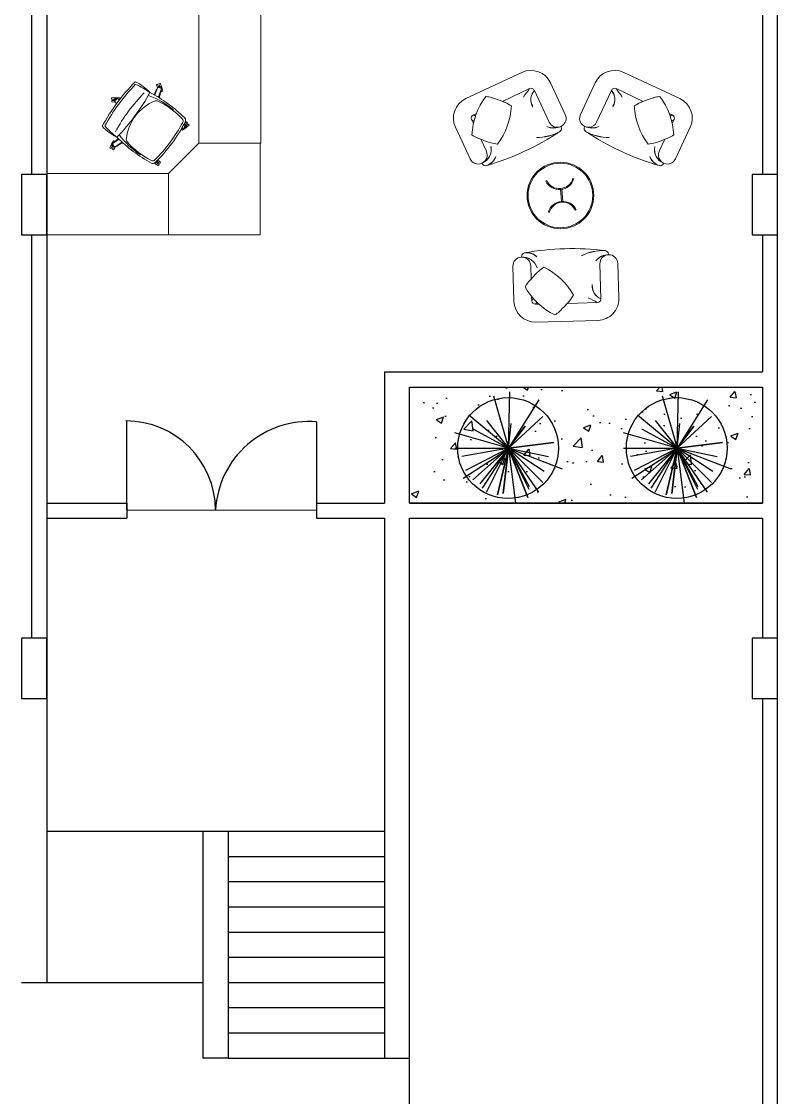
# Model space of a CAD drawing. Header units: metres. Extents: x -525 to 413, y -37 to 272.
# Drawn here: x 49.39 to 56.89, y 39.82 to 50.48 of the extents above; entities that cross this region are included whole.
import ezdxf

# ---------------------------------------------------------------- set-up
doc = ezdxf.new("R2010")
doc.units = ezdxf.units.M
doc.header["$MEASUREMENT"] = 0
doc.linetypes.add('DASHED', pattern=[70, 50, -20])
doc.layers.get('0').update_dxf_attribs({"color": 254})
for name, color, linetype in [('arbolesss', 254, 'Continuous'), ('escalera', 254, 'DASHED'), ('NOFIJO', 254, 'Continuous'), ('PUERTAS', 254, 'Continuous')]:
    doc.layers.add(name, color=color, linetype=linetype)
doc.layers.add('muebles', color=254, linetype='Continuous', lineweight=5)

# ---------------------------------------------------------------- blocks, each defined once
blk = doc.blocks.new('mesa 65')
at = {"linetype": 'ByBlock'}
for p, q in [((328.839, 384.969), (329.016, 384.969)), ((328.839, 384.949), (329.016, 384.949))]:
    blk.add_line(p, q, dxfattribs=at)
for points in [[(328.694, 385.16, -0.689922), (328.694, 384.739), (328.689, 384.753, 0.689922), (328.689, 385.146)], [(329.162, 385.16), (329.167, 385.146, 0.689922), (329.167, 384.753), (329.162, 384.739, -0.689922)]]:
    blk.add_lwpolyline(points, format="xyb", close=True, dxfattribs=at)
for radius in [0.5, 0.485]:
    blk.add_circle((328.928, 384.94), radius, dxfattribs=at)
blk = doc.blocks.new('Arpls024')
at = {"color": 0, "linetype": 'ByBlock'}
for p, q in [((0.004, 0), (0.018, 0.559)), ((-0.146, 0.518), (0.004, 0)), ((0.304, 0.477), (0.004, 0)), ((0.004, 0), (-0.391, 0.327)), ((-0.214, 0.272), (0.004, 0)), ((0.004, 0), (0.345, 0.313)), ((0.004, 0), (0.031, 0.245)), ((0.004, 0), (0.168, 0.218)), ((0.168, 0.218), (0.004, 0)), ((0.004, 0), (-0.528, 0.15)), ((-0.35, 0.19), (0.004, 0)), ((0.004, 0), (0.454, 0.054)), ((0.454, 0.054), (0.004, 0)), ((-0.528, 0), (0.004, 0)), ((0.004, 0), (-0.459, -0.082)), ((-0.445, -0.299), (-0.034, -0.03)), ((-0.418, -0.219), (0.004, 0)), ((-0.35, -0.314), (0.004, 0)), ((0.004, 0), (-0.282, -0.355)), ((-0.255, -0.396), (0.004, 0)), ((-0.214, -0.437), (0.004, 0)), ((0.004, 0), (-0.105, -0.464)), ((-0.105, -0.464), (0.004, 0)), ((0.004, 0), (-0.05, -0.45)), ((-0.05, -0.45), (0.004, 0)), ((0.209, -0.41), (0.004, 0)), ((0.004, 0), (0.536, -0.205)), ((0.004, 0), (0.345, -0.341)), ((0.004, 0), (0.072, -0.545)), ((0.004, 0), (0.4, -0.082)), ((0.359, -0.232), (0.004, 0)), ((0.004, 0), (0.209, -0.382)), ((0.304, -0.437), (0.004, 0)), ((0.004, 0), (0.195, -0.491)), ((0.195, -0.491), (0.004, 0))]:
    blk.add_line(p, q, dxfattribs=at)
blk.add_circle((0, 0), 0.5, dxfattribs=at)

msp = doc.modelspace()

# ---------------------------------------------------------------- hatches: boundary and pattern name
at = {"ltscale": 0.02, "true_color": 0x136734}
h = msp.add_hatch(dxfattribs=at)
h.set_pattern_fill('AR-CONC', color=116, scale=0.004)
h.set_pattern_definition([(50, (-1586.3608, -2595.28444), (0.72873868, -0.06375634), [0.0762, -0.8382]), (355, (-1586.3608, -2595.28444), (-0.14097369, 0.76422738), [0.06096, -0.67056234]), (100.451445, (-1586.3001, -2595.28976), (0.58776499, 0.700471), [0.06476004, -0.71236098]), (46.1842, (-1586.3608, -2595.0812), (1.08431616, -0.1681693), [0.1143, -1.2573]), (96.635558, (-1586.2705, -2595.0953), (0.94961654, 0.9897045), [0.0971401, -1.06854243]), (351.18415, (-1586.3608, -2595.0812), (0.94961654, 0.9897045), [0.09143987, -1.00583893]), (21, (-1586.2592, -2595.13204), (0.60645757, -0.40906079), [0.0762, -0.8382]), (326, (-1586.2592, -2595.13204), (0.24720811, 0.73675186), [0.06096, -0.67056]), (71.451445, (-1586.2087, -2595.1661), (0.85366568, 0.32769108), [0.06476004, -0.71235975]), (37.5, (-1586.36083, -2595.28444), (0.012354413, 0.338220155), [0, -0.662432, 0, -0.68072, 0, -0.6731]), (7.5, (-1586.36083, -2595.28444), (0.26727865, 0.4007223), [0, -0.388112, 0, -0.647192, 0, -0.25654]), (327.5, (-1586.5874, -2595.28444), (0.54236238, -0.022914976), [0, -0.254, 0, -0.79248, 0, -1.05156]), (317.5, (-1586.689, -2595.28444), (0.592516726, 0.101705964), [0, -0.3302, 0, -0.526288, 0, -0.74676])])
h.paths.add_polyline_path([(56.735, 45.709), (56.735, 46.86), (53.235, 46.86), (53.235, 45.709)])

# ---------------------------------------------------------------- linework, layer by layer
at = {"ltscale": 0.02}
for p, q in [((49.635, 55.065), (49.635, 40.957)), ((56.735, 54.969), (56.735, 48.969)), ((49.485, 50.619), (49.485, 48.969)), ((49.485, 48.369), (49.485, 44.371)), ((56.735, 48.369), (56.735, 47.01)), ((52.985, 47.01), (52.985, 45.709)), ((52.985, 47.01), (56.735, 47.01)), ((56.735, 46.86), (56.735, 46.506)), ((49.635, 45.709), (50.43, 45.709)), ((50.43, 45.709), (50.43, 45.559)), ((52.312, 45.709), (52.985, 45.709)), ((52.312, 45.709), (52.312, 45.559)), ((53.235, 45.709), (56.735, 45.709)), ((49.635, 45.559), (50.43, 45.559)), ((50.43, 45.642), (52.312, 45.64)), ((52.312, 45.559), (52.985, 45.559)), ((52.985, 45.559), (52.985, 40.206)), ((53.235, 45.559), (56.735, 45.559)), ((56.735, 45.559), (56.735, 44.371)), ((56.735, 43.771), (56.735, 39.169)), ((51.185, 42.457), (51.185, 40.206)), ((51.185, 42.457), (51.435, 42.457)), ((51.435, 42.457), (51.435, 40.206)), ((49.385, 40.957), (49.635, 40.957)), ((51.435, 40.206), (51.185, 40.206)), ((52.985, 40.206), (53.235, 40.206))]:
    msp.add_line(p, q, dxfattribs=at)
msp.add_line((53.235, 39.169), (53.235, 45.559))
msp.add_lwpolyline([(34.885, 39.169), (56.885, 39.169), (56.885, 79.169), (34.885, 79.169)], close=True)
msp.add_lwpolyline([(53.235, 46.86), (56.735, 46.86), (56.735, 45.709), (53.235, 45.709)], close=True, dxfattribs=at)
at = {"layer": 'escalera'}
for p, q in [((49.635, 42.456), (51.185, 42.456)), ((51.435, 42.456), (52.985, 42.456)), ((51.435, 42.206), (52.985, 42.206)), ((51.435, 41.956), (52.985, 41.956)), ((51.435, 41.706), (52.985, 41.706)), ((51.435, 41.456), (52.985, 41.456)), ((51.435, 41.456), (52.985, 41.456)), ((51.435, 41.206), (52.985, 41.206)), ((49.635, 40.957), (51.185, 40.956)), ((51.435, 40.956), (52.985, 40.956)), ((51.435, 40.706), (52.985, 40.706)), ((51.435, 40.456), (52.985, 40.456)), ((51.435, 40.206), (52.985, 40.206))]:
    msp.add_line(p, q, dxfattribs=at)
at = {"layer": 'muebles', "color": 251, "true_color": 0x636466}
for p, q in [((53.793, 49.72), (54.35, 49.98)), ((55.917, 49.72), (55.36, 49.98)), ((54.633, 49.877), (54.78, 49.563)), ((55.077, 49.877), (54.93, 49.563)), ((54.156, 49.693), (54.425, 49.819)), ((54.473, 49.802), (54.619, 49.488)), ((55.238, 49.802), (55.091, 49.488)), ((55.554, 49.693), (55.285, 49.819)), ((53.851, 49.512), (53.869, 49.473)), ((53.868, 49.559), (53.899, 49.574)), ((55.842, 49.559), (55.811, 49.574)), ((55.859, 49.512), (55.841, 49.473)), ((53.69, 49.437), (53.836, 49.123)), ((54.737, 49.445), (54.739, 49.44)), ((54.973, 49.445), (54.971, 49.44)), ((56.02, 49.437), (55.874, 49.123)), ((53.941, 49.318), (53.997, 49.198)), ((55.769, 49.318), (55.713, 49.198)), ((53.954, 49.08), (53.957, 49.075)), ((55.756, 49.08), (55.754, 49.075)), ((54.346, 48.149), (54.346, 48.154)), ((55.21, 48.173), (55.21, 48.178)), ((54.27, 47.711), (54.26, 48.058)), ((54.441, 47.931), (54.438, 48.063)), ((55.133, 47.735), (55.124, 48.082)), ((55.31, 47.74), (55.301, 48.086)), ((54.447, 47.716), (54.446, 47.759)), ((54.801, 47.69), (55.098, 47.699)), ((54.483, 47.682), (54.518, 47.683)), ((54.488, 47.504), (55.103, 47.521))]:
    msp.add_line(p, q, dxfattribs=at)
at = {"layer": 'muebles', "color": 7, "linetype": 'Continuous'}
for p, q in [((50.737, 49.833), (50.707, 49.754)), ((50.723, 49.858), (50.736, 49.862)), ((50.733, 49.826), (50.723, 49.858)), ((50.736, 49.862), (50.741, 49.85)), ((50.775, 49.819), (50.737, 49.833)), ((50.741, 49.85), (50.745, 49.837)), ((50.762, 49.872), (50.749, 49.867)), ((50.749, 49.867), (50.754, 49.854)), ((50.754, 49.854), (50.758, 49.842)), ((50.777, 49.834), (50.762, 49.872)), ((50.789, 49.794), (50.777, 49.834)), ((50.32, 49.731), (50.279, 49.728)), ((50.279, 49.728), (50.279, 49.714)), ((50.333, 49.724), (50.308, 49.692)), ((50.361, 49.729), (50.32, 49.731)), ((50.333, 49.724), (50.356, 49.706)), ((50.361, 49.716), (50.361, 49.729)), ((50.775, 49.819), (50.742, 49.733)), ((50.771, 49.803), (50.772, 49.803)), ((50.772, 49.803), (50.776, 49.79)), ((50.776, 49.79), (50.789, 49.794)), ((50.279, 49.714), (50.293, 49.714)), ((50.28, 49.7), (50.293, 49.701)), ((50.28, 49.687), (50.28, 49.7)), ((50.314, 49.686), (50.28, 49.687)), ((50.293, 49.714), (50.306, 49.715)), ((50.293, 49.701), (50.307, 49.701)), ((50.308, 49.692), (50.331, 49.673)), ((50.347, 49.715), (50.348, 49.715)), ((50.348, 49.715), (50.361, 49.716)), ((50.985, 49.426), (50.975, 49.418)), ((50.975, 49.418), (50.983, 49.407)), ((51.002, 49.428), (50.977, 49.429)), ((50.983, 49.407), (51.017, 49.43)), ((50.986, 49.427), (50.985, 49.426)), ((51.004, 49.469), (50.999, 49.469)), ((51.002, 49.475), (51.023, 49.489)), ((51.002, 49.428), (51.004, 49.469)), ((51.021, 49.47), (51.01, 49.462)), ((51.017, 49.43), (51.048, 49.457)), ((51.029, 49.459), (51.018, 49.451)), ((51.031, 49.479), (51.021, 49.47)), ((51.023, 49.489), (51.031, 49.479)), ((51.04, 49.468), (51.029, 49.459)), ((51.048, 49.457), (51.04, 49.468)), ((50.299, 49.303), (50.278, 49.268)), ((50.287, 49.274), (50.353, 49.317)), ((50.311, 49.297), (50.299, 49.303)), ((50.309, 49.293), (50.311, 49.297)), ((50.261, 49.23), (50.278, 49.268)), ((50.274, 49.224), (50.261, 49.23)), ((50.286, 49.248), (50.274, 49.224)), ((50.298, 49.242), (50.286, 49.218)), ((50.286, 49.218), (50.298, 49.212)), ((50.287, 49.274), (50.309, 49.24)), ((50.298, 49.212), (50.318, 49.247)), ((50.309, 49.24), (50.384, 49.289)), ((50.704, 49.081), (50.707, 49.078)), ((50.704, 49.081), (50.707, 49.078)), ((50.722, 49.097), (50.74, 49.102)), ((50.722, 49.097), (50.74, 49.102)), ((50.739, 49.076), (50.728, 49.083)), ((50.739, 49.076), (50.728, 49.083)), ((50.746, 49.087), (50.736, 49.094)), ((50.746, 49.087), (50.736, 49.094)), ((50.74, 49.102), (50.737, 49.113)), ((50.74, 49.102), (50.737, 49.113)), ((50.739, 49.111), (50.765, 49.09)), ((50.739, 49.111), (50.765, 49.09)), ((50.758, 49.079), (50.746, 49.087)), ((50.758, 49.079), (50.746, 49.087)), ((50.765, 49.09), (50.758, 49.079)), ((50.765, 49.09), (50.758, 49.079)), ((50.707, 49.078), (50.742, 49.057)), ((50.707, 49.078), (50.742, 49.057)), ((50.75, 49.068), (50.739, 49.076)), ((50.75, 49.068), (50.739, 49.076)), ((50.742, 49.057), (50.75, 49.068)), ((50.742, 49.057), (50.75, 49.068))]:
    msp.add_line(p, q, dxfattribs=at)
at = {"layer": 'muebles', "ltscale": 0.02}
msp.add_lwpolyline([(51.144, 49.279), (51.759, 49.279), (51.759, 50.756), (51.144, 50.756)], close=True, dxfattribs=at)
at = {"layer": 'muebles'}
for points in [[(51.754, 49.279), (51.754, 48.369), (50.844, 48.369), (50.844, 48.979), (51.144, 49.279)], [(50.844, 48.369), (50.844, 48.979), (49.635, 48.979), (49.635, 48.369)]]:
    msp.add_lwpolyline(points, close=True, dxfattribs=at)
at = {"layer": 'muebles', "color": 251, "true_color": 0x636466}
for centre, radius, start, end in [((54.44, 49.787), 0.213, 25.006, 115.006), ((55.27, 49.787), 0.213, 64.994, 154.994), ((53.883, 49.527), 0.213, 115.006, 205.006), ((54.534, 49.328), 0.681, 142.7215, 177.2838), ((53.541, 50.404), 1.06, 320.932, 326.5068), ((51.421, 51.961), 3.69, 322.9186, 324.5202), ((54.44, 49.787), 0.0355, 25.006, 115.006), ((54.582, 49.709), 0.143, 139.5849, 210.4729), ((54.574, 49.713), 0.135, 138.4876, 210.8519), ((55.27, 49.787), 0.0355, 64.994, 154.994), ((55.137, 49.713), 0.135, 329.1481, 41.5124), ((55.128, 49.709), 0.143, 329.5271, 40.4151), ((56.169, 50.404), 1.06, 213.4932, 219.068), ((58.289, 51.961), 3.69, 215.4798, 217.0814), ((55.176, 49.328), 0.681, 2.7162, 37.2785), ((55.827, 49.527), 0.213, 334.994, 64.994), ((53.565, 49.681), 0.681, 322.7215, 357.2838), ((56.145, 49.681), 0.681, 182.7162, 217.2785), ((53.883, 49.527), 0.0355, 115.006, 205.006), ((53.534, 49.03), 0.577, 53.8494, 56.6829), ((53.599, 49.106), 0.477, 54.8143, 58.2109), ((53.982, 49.72), 0.197, 234.5232, 241.7536), ((53.995, 49.748), 0.228, 235.9717, 242.2117), ((54.7, 49.525), 0.0887, 205.006, 25.006), ((55.011, 49.525), 0.0887, 154.994, 334.994), ((55.728, 49.72), 0.197, 298.2464, 305.4768), ((55.715, 49.748), 0.228, 297.7883, 304.0283), ((56.176, 49.03), 0.577, 123.3171, 126.1506), ((56.111, 49.106), 0.477, 121.7891, 125.1857), ((55.827, 49.527), 0.0355, 334.994, 64.994), ((54.666, 49.599), 0.17, 245.9502, 294.9392), ((54.666, 49.584), 0.156, 243.6705, 297.2189), ((54.707, 49.425), 0.0355, 303.7429, 25.006), ((55.003, 49.425), 0.0355, 154.994, 236.2571), ((55.045, 49.599), 0.17, 245.0608, 294.0498), ((55.045, 49.584), 0.156, 242.7811, 296.3295), ((53.258, 51.595), 2.645, 286.269, 303.7429), ((54.499, 49.786), 0.452, 269.2485, 300.249), ((54.489, 49.825), 0.491, 270.5069, 298.9906), ((55.211, 49.786), 0.452, 239.751, 270.7515), ((55.221, 49.825), 0.491, 241.0094, 269.4931), ((56.452, 51.595), 2.645, 236.2571, 253.731), ((53.917, 49.16), 0.0887, 205.006, 25.006), ((53.9, 49.216), 0.146, 291.6522, 11.4611), ((53.895, 49.219), 0.151, 293.2319, 9.8813), ((55.81, 49.216), 0.146, 168.5389, 248.3478), ((55.816, 49.219), 0.151, 170.1187, 246.7681), ((55.793, 49.16), 0.0887, 154.994, 334.994), ((53.961, 49.187), 0.136, 285.9159, 342.9003), ((53.953, 49.195), 0.146, 288.1698, 340.6464), ((55.749, 49.187), 0.136, 197.0997, 254.0841), ((55.757, 49.195), 0.146, 199.3536, 251.8302), ((53.989, 49.09), 0.0355, 205.006, 286.269), ((55.721, 49.09), 0.0355, 253.731, 334.994), ((54.848, 45.588), 2.645, 82.8281, 100.3021), ((54.349, 48.06), 0.0887, 1.5651, 181.5651), ((54.382, 48.155), 0.0355, 100.3021, 181.5651), ((54.359, 48.003), 0.146, 15.11, 94.9189), ((54.355, 47.998), 0.151, 16.6897, 93.3392), ((54.401, 48.057), 0.136, 43.6708, 100.6552), ((54.397, 48.045), 0.146, 45.9247, 98.4013), ((55.15, 47.761), 0.452, 86.3221, 117.3226), ((55.158, 47.722), 0.491, 87.5805, 116.0642), ((55.215, 48.003), 0.17, 91.6318, 140.6209), ((55.208, 48.017), 0.156, 89.3522, 142.9006), ((55.212, 48.084), 0.0887, 1.5651, 181.5651), ((55.174, 48.177), 0.0355, 1.5651, 82.8281), ((54.267, 47.438), 0.681, 29.2873, 63.8495), ((54.976, 48.186), 0.681, 209.2873, 243.8495), ((55.189, 47.867), 0.143, 176.0982, 246.9861), ((55.183, 47.86), 0.135, 175.7192, 248.0835), ((54.483, 47.717), 0.213, 181.5651, 271.5651), ((53.948, 48.006), 0.577, 329.8882, 332.7217), ((54.041, 47.967), 0.477, 328.3602, 331.7567), ((54.483, 47.717), 0.0355, 181.5651, 271.5651), ((54.658, 47.589), 0.197, 144.8175, 152.0479), ((54.682, 47.57), 0.228, 144.3594, 150.5994), ((54.569, 46.78), 1.06, 60.0643, 65.6391), ((53.369, 44.439), 3.69, 62.0509, 63.6525), ((55.098, 47.734), 0.0355, 271.5651, 1.5651), ((55.098, 47.734), 0.213, 271.5651, 1.5651)]:
    msp.add_arc(centre, radius, start, end, dxfattribs=at)
at = {"layer": 'muebles', "color": 7, "linetype": 'Continuous', "ltscale": 0.7}
for centre, radius, start, end in [((51.862, 48.547), 1.901, 135.1562, 151.7948), ((51.862, 48.547), 1.881, 135.6444, 151.3066), ((50.292, 49.435), 0.504, 43.1947, 63.7563), ((50.235, 49.207), 0.713, 53.4755, 66.6477), ((51.862, 48.547), 1.761, 135.6444, 151.3066), ((48.873, 50.761), 2.038, 315.7193, 331.2317), ((50.37, 48.989), 0.811, 49.695, 70.2974), ((49.967, 48.467), 1.485, 45.6085, 62.1914), ((50.876, 49.275), 0.453, 111.1363, 174.9915), ((50.724, 49.669), 0.03, 64.8943, 111.1363), ((50.393, 48.963), 0.81, 43.4803, 64.8943), ((50.958, 49.5), 0.03, 332.1515, 43.4803), ((50.984, 49.506), 0.03, 332.8281, 45.6085), ((50.555, 49.79), 0.504, 223.1947, 243.7563), ((50.756, 49.911), 0.713, 220.3033, 233.4755), ((49.624, 50.204), 1.539, 314.7995, 332.1515), ((49.624, 50.204), 1.559, 314.123, 332.8281), ((51.386, 50.384), 1.485, 224.7596, 241.3425), ((51.005, 49.845), 0.811, 216.6536, 237.256), ((50.455, 49.311), 0.03, 174.9915, 221.8156), ((51.036, 49.831), 0.81, 221.8156, 243.4707), ((50.688, 49.134), 0.03, 243.4707, 314.7995), ((50.689, 49.107), 0.03, 241.3425, 314.123)]:
    msp.add_arc(centre, radius, start, end, dxfattribs=at)
at = {"layer": 'muebles', "color": 7, "linetype": 'Continuous'}
for centre, radius, start, end in [((52.89, 48.675), 2.445, 151.7211, 153.6902), ((50.756, 49.826), 0.0157, 339.1689, 159.1689), ((50.756, 49.826), 0.00683, 339.1689, 159.1689), ((50.321, 49.708), 0.0157, 51.1689, 231.1689), ((49.06, 47.637), 2.445, 57.9334, 58.6167), ((48.397, 50.385), 2.445, 344.398, 346.6167), ((52.075, 51.382), 2.445, 223.7211, 224.4418), ((50.321, 49.708), 0.00683, 51.1689, 231.1689), ((50.805, 51.865), 2.445, 273.9806, 274.6167), ((50.568, 47.063), 2.445, 79.7211, 79.8347), ((51.003, 49.448), 0.0157, 267.1689, 87.1689), ((51.003, 49.448), 0.00683, 267.1689, 87.1689), ((51.879, 47.419), 2.445, 128.808, 130.6167), ((50.298, 49.257), 0.0157, 123.1689, 303.1689), ((50.298, 49.257), 0.00683, 123.1689, 303.1689), ((49.248, 51.443), 2.445, 295.7211, 297.87), ((50.72, 49.097), 0.0157, 227.7601, 15.1689), ((50.72, 49.097), 0.0157, 227.7601, 15.1689), ((50.72, 49.097), 0.00683, 232.3086, 15.1689), ((50.72, 49.097), 0.00683, 232.3086, 15.1689), ((48.317, 48.774), 2.445, 7.7211, 7.9954), ((48.317, 48.774), 2.445, 7.7211, 7.9954)]:
    msp.add_arc(centre, radius, start, end, dxfattribs=at)
at = {"layer": 'muebles', "color": 251, "true_color": 0x636466}
for points in [[(54.246, 49.648), (54.226, 49.66), (54.193, 49.679), (54.133, 49.703), (54.087, 49.716), (54.038, 49.735), (54.012, 49.738), (53.992, 49.74)], [(55.465, 49.648), (55.484, 49.66), (55.517, 49.679), (55.577, 49.703), (55.623, 49.716), (55.672, 49.735), (55.698, 49.738), (55.718, 49.74)], [(54.107, 49.268), (54.085, 49.272), (54.047, 49.278), (53.986, 49.299), (53.942, 49.318), (53.892, 49.335), (53.871, 49.349), (53.854, 49.36)], [(55.603, 49.268), (55.626, 49.272), (55.663, 49.278), (55.724, 49.299), (55.768, 49.318), (55.818, 49.335), (55.84, 49.349), (55.856, 49.36)], [(54.567, 48.049), (54.549, 48.035), (54.518, 48.013), (54.472, 47.967), (54.442, 47.931), (54.405, 47.893), (54.392, 47.871), (54.382, 47.853)], [(54.861, 47.771), (54.849, 47.752), (54.828, 47.72), (54.785, 47.672), (54.75, 47.639), (54.714, 47.6), (54.693, 47.586), (54.676, 47.575)]]:
    msp.add_open_spline(points, degree=3, knots=[0, 0, 0, 0, 0.0684504, 0.1132877, 0.1942981, 0.2115305, 0.2711605, 0.2711605, 0.2711605, 0.2711605], dxfattribs=at)
at = {"layer": 'NOFIJO', "ltscale": 0.02}
for points in [[(49.385, 48.369), (49.635, 48.369), (49.635, 48.969), (49.385, 48.969)], [(49.385, 48.369), (49.635, 48.369), (49.635, 48.969), (49.385, 48.969)], [(56.635, 48.369), (56.885, 48.369), (56.885, 48.969), (56.635, 48.969)], [(49.385, 43.771), (49.635, 43.771), (49.635, 44.371), (49.385, 44.371)], [(56.635, 43.771), (56.885, 43.771), (56.885, 44.371), (56.635, 44.371)]]:
    msp.add_lwpolyline(points, close=True, dxfattribs=at)
at = {"layer": 'PUERTAS', "ltscale": 0.02}
msp.add_line((50.43, 45.642), (50.43, 46.524), dxfattribs=at)
at = {"layer": 'PUERTAS'}
msp.add_line((52.312, 46.516), (52.312, 45.64), dxfattribs=at)
for centre, radius, start, end in [((50.421, 45.634), 0.89, 0.5449, 90), ((52.239, 45.588), 0.931, 85.5587, 176.6397)]:
    msp.add_arc(centre, radius, start, end, dxfattribs=at)

# ---------------------------------------------------------------- block references
at = {"layer": 'arbolesss'}
for p in [(54.213, 46.255), (55.886, 46.255)]:
    msp.add_blockref('Arpls024', p, dxfattribs=at)
at = {"layer": 'muebles', "color": 251, "true_color": 0x636466, "xscale": 0.6604852411376965, "yscale": 0.6604852411376965, "zscale": 0.6604852411376965, "rotation": 274.646827975896}
msp.add_blockref('mesa 65', (-216.28, 244.7), dxfattribs=at)

doc.saveas('drawing.dxf')
